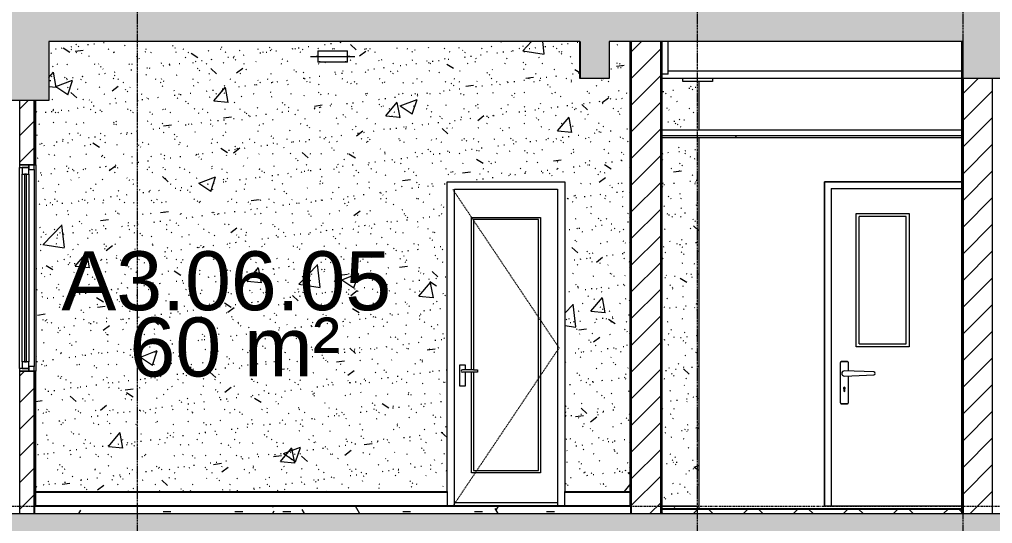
# Model space of a CAD drawing. Header units: millimetres. Extents: x 25061 to 259291, y -8723 to 35400.
# Drawn here: x 158410 to 165010, y 19082 to 22500 of the extents above; entities that cross this region are included whole.
import ezdxf

# ---------------------------------------------------------------- set-up
doc = ezdxf.new("R2010")
doc.units = ezdxf.units.MM
for name, pattern in [('Centre', [31.75, 6.35, -4.7625, 15.875, -4.7625]), ('Dash', [6.35, 3.175, -3.175]), ('Grid Line', [22.225, 12.7, -3.175, 3.175, -3.175])]:
    doc.linetypes.add(name, pattern=pattern)
for name, color, linetype, lineweight in [('0-2', 50, 'Continuous', 5), ('A-AREA-IDEN', 2, 'Continuous', 9), ('A-CLNG', 13, 'Continuous', 9), ('A-CLNG-3', 13, 'Continuous', 18), ('A-CLNG-PATT-3', 13, 'Continuous', 9), ('A-DETL-GENF-2', 7, 'Continuous', 9), ('A-DETL-GENF-HDLN-1', 7, 'Dash', 9), ('A-DETL-THIN', 151, 'Continuous', 9), ('A-DOOR', 31, 'Continuous', 9), ('A-DOOR-1', 7, 'Continuous', 9), ('A-DOOR-FRAM', 31, 'Continuous', 9), ('A-FLOR-1', 10, 'Continuous', 25), ('A-FLOR-3', 192, 'Continuous', 25), ('A-FLOR-HRAL-1', 253, 'Continuous', 9), ('A-FLOR-LEVL-2', 51, 'Centre', 9), ('A-FLOR-PATT-3', 8, 'Continuous', 9), ('A-FLOR-PATT-4', 67, 'Continuous', 9), ('A-GLAZ', 151, 'Continuous', 9), ('A-GLAZ-3', 7, 'Continuous', 9), ('A-WALL', 113, 'Continuous', 9), ('A-WALL-1', 113, 'Continuous', 18), ('A-WALL-2', 250, 'Continuous', 18), ('A-WALL-3', 7, 'Continuous', 9), ('A-WALL-PATT-1', 7, 'Continuous', 9), ('A-WALL-PATT-2', 9, 'Continuous', 9), ('A-WALL-PATT-4', 111, 'Continuous', 9), ('E-LITE-EQPM', 33, 'Continuous', 9), ('E-LITE-EQPM-1', 7, 'Continuous', 9), ('I-WALL', 2, 'Continuous', 9), ('I-WALL-1', 250, 'Continuous', 18), ('I-WALL-2', 7, 'Continuous', 9), ('I-WALL-3', 2, 'Continuous', 18), ('S-BEAM-1', 12, 'Continuous', 5), ('S-BEAM-2', 10, 'Continuous', 25), ('S-BEAM-3', 7, 'Continuous', 9), ('S-GRID-1', 1, 'Grid Line', 9)]:
    doc.layers.add(name, color=color, linetype=linetype, lineweight=lineweight)
doc.styles.add('Arial', font='arial.ttf', dxfattribs={"height": 400})
pattern_1 = [(45, (-80880.3, 14125), (-84.8528, 84.8528), [])]
pattern_2 = [(50, (200382.5, 14125), (1165.978, -102.01), [121.92, -1341.12]), (355, (200382.5, 14125), (-225.554, 1222.763), [97.536, -1072.896]), (100.451, (200479.6, 14116.5), (940.433, 1120.746), [103.616, -1139.776]), (46.184, (200382.5, 14450.1), (1734.906, -269.074), [182.88, -2011.68]), (96.636, (200527, 14427.7), (1519.38, 1583.536), [155.424, -1709.665]), (351.184, (200382.5, 14450.1), (1519.39, 1583.52), [146.304, -1609.344]), (21, (200545, 14368.8), (970.332, -654.498), [121.92, -1341.12]), (326, (200545, 14368.8), (395.533, 1178.804), [97.536, -1072.896]), (71.451, (200625.9, 14314.3), (1365.87, 524.296), [103.616, -1139.776]), (37.5, (200382.47, 14125), (19.767, 541.1527), [53.645, -1006.246, 53.645, -1035.507, -1076.96]), (37.5, (200382.47, 14125), (19.767, 541.1527), [-2149.043, 53.645, -1023.315]), (7.5, (200382.5, 14125), (427.646, 641.156), [53.645, -567.334, 53.645, -981.862, -410.464]), (7.5, (200382.5, 14125), (427.646, 641.156), [-1656.486, 53.645, -356.819]), (327.5, (200019.96, 14125), (867.782, -36.665), [53.645, -352.755, 53.645, -1214.323, -1682.496]), (327.5, (200019.96, 14125), (867.782, -36.665), [-1674.368, 53.645, -1628.85]), (317.5, (199857.4, 14125), (948.028, 162.731), [53.645, -474.675, 53.645, -788.416, -1194.816]), (317.5, (199857.4, 14125), (948.028, 162.731), [-1370.38, 53.645, -1141.17])]
pattern_3 = [(37.5, (200382.47, 14125), (-5.1206, 156.61216), [5.364, -118.181, 5.364, -132.812, -132.08]), (37.5, (200382.47, 14125), (-5.1206, 156.61216), [-261.722, 5.364, -126.716]), (7.5, (200382.47, 14125), (143.847, 229.3842), [5.364, -61.285, 5.364, -105.989, -42.672]), (7.5, (200382.47, 14125), (143.847, 229.3842), [-178.003, 5.364, -37.308]), (327.5, (200282.5, 14125), (253.11758, 0.46008), [5.364, -35.276, 5.364, -140.94, -191.008]), (327.5, (200282.5, 14125), (253.11758, 0.46008), [-186.944, 5.364, -185.644]), (317.5, (200282.5, 14125), (244.3381, 71.3376), [5.364, -14.956, 5.364, -90.546, -109.728]), (317.5, (200282.5, 14125), (244.3381, 71.3376), [-116.23, 5.364, -104.364])]
pattern_4 = [(45, (200382.47, 14125), (-84.8528, 84.8528), [])]
pattern_5 = [(45, (200382.47, 14125), (-90.50967, 90.50967), [])]

# ---------------------------------------------------------------- blocks, each defined once
blk = doc.blocks.new('NCV_TKTC_KET CAU_rvt-2-TKCS_MẶT CẮT 2')
at = {"layer": 'S-BEAM-1'}
blk.add_hatch(color=256, dxfattribs=at).paths.add_polyline_path([(-119052.6, 22100), (-119052.5, 22100), (-119052.6, 22205.4)])
at = {"layer": 'S-BEAM-2'}
blk.add_line((-119052.6, 22350), (-119052.6, 22100), dxfattribs=at)
at = {"layer": 'S-BEAM-3'}
for p, q in [((-118452.4, 22130), (-118452.4, 22350)), ((-118452.4, 22130), (-118492.5, 22130)), ((-116462.6, 22150), (-118452.4, 22150)), ((-116462.6, 22100), (-118492.5, 22100)), ((-118352.6, 22080), (-118352.6, 22100)), ((-118152.6, 22080), (-118352.6, 22080)), ((-118152.6, 22100), (-118152.6, 22080))]:
    blk.add_line(p, q, dxfattribs=at)
blk = doc.blocks.new('Railing - Railing-915971-TKCS_MẶT CẮT 2')
at = {"layer": 'A-FLOR-HRAL-1'}
for p, q in [((-122742.564287, 5695), (-119952.564287, 5695)), ((-119952.564287, 5695), (-119952.564287, 5600))]:
    blk.add_line(p, q, dxfattribs=at)
blk = doc.blocks.new('Railing - Railing-915972-TKCS_MẶT CẮT 2')
at = {"layer": 'A-FLOR-HRAL-1'}
for p, q in [((-122742.564287, 5695), (-122752.564287, 5695)), ((-122752.564287, 5695), (-122752.564287, 5600)), ((-122742.564287, 5600), (-122742.564287, 5695)), ((-119152.564287, 5600), (-119152.564287, 5695)), ((-119152.564287, 5695), (-118712.564287, 5695)), ((-118702.564287, 5695), (-118712.564287, 5695)), ((-118712.564287, 5695), (-118712.564287, 5600)), ((-118702.564287, 5600), (-118702.564287, 5695)), ((-122752.564287, 5600), (-122742.564287, 5600)), ((-118712.564287, 5600), (-118702.564287, 5600))]:
    blk.add_line(p, q, dxfattribs=at)
blk = doc.blocks.new('DOOR_CW_01 CANH MO-PANEL KINH - DIG_02-800x2200-CỬA NHÔM KÍNH-401063-TKCS_MẶT CẮT 2')
at = {"layer": 'A-DETL-GENF-HDLN-1'}
for p, q in [((-44792.6, 6673.5), (-45512.6, 7747)), ((-45512.6, 5600), (-44792.6, 6673.5))]:
    blk.add_line(p, q, dxfattribs=at)
at = {"layer": 'A-DOOR-1'}
for p, q in [((-45502.6, 5600), (-45502.6, 7750)), ((-45502.6, 7750), (-44802.6, 7750)), ((-44802.6, 7750), (-44802.6, 5600)), ((-45387.6, 6524.5), (-45387.6, 7558)), ((-45387.6, 7558), (-44917.6, 7558)), ((-44932.6, 7543), (-45372.6, 7543)), ((-45372.6, 7543), (-45372.6, 6524.5)), ((-44932.6, 5841), (-44932.6, 7543)), ((-44917.6, 7558), (-44917.6, 5826)), ((-45427.8, 6556), (-45467.3, 6556)), ((-45467.3, 6556), (-45467.3, 6416)), ((-45427.8, 6524.5), (-45427.8, 6556)), ((-45372.6, 6524.5), (-45447.6, 6524.5)), ((-45372.6, 6507.5), (-45447.6, 6507.5)), ((-45427.8, 6416), (-45427.8, 6507.5)), ((-45387.6, 5826), (-45387.6, 6507.5)), ((-45372.6, 6524.5), (-45346.8, 6524.5)), ((-45372.6, 6507.5), (-45372.6, 5841)), ((-45346.8, 6507.5), (-45372.6, 6507.5)), ((-45346.8, 6524.5), (-45346.8, 6507.5)), ((-45467.3, 6416), (-45427.8, 6416)), ((-44917.6, 5826), (-45387.6, 5826)), ((-45372.6, 5841), (-44932.6, 5841)), ((-45552.6, 5700), (-45552.6, 5695)), ((-44752.6, 5695), (-44752.6, 5700)), ((-45502.6, 5626), (-44802.6, 5626))]:
    blk.add_line(p, q, dxfattribs=at)
for start, end in [(90, 180), (180, 270)]:
    blk.add_arc((-45447.6, 6516), 8.5, start, end, dxfattribs=at)
blk = doc.blocks.new('M_Fixed - 900 x 1400-V157-TKCS_MẶT CẮT 2')
at = {"layer": 'A-GLAZ-3'}
for p, q in [((-122852.564287, 7915), (-122852.564287, 7896)), ((-122789.564287, 7915), (-122852.564287, 7915)), ((-122852.564287, 7896), (-122789.564287, 7896)), ((-122852.564287, 6534), (-122852.564287, 7896)), ((-122833.564287, 7896), (-122833.564287, 7852)), ((-122789.564287, 7896), (-122833.564287, 7896)), ((-122789.564287, 7896), (-122789.564287, 7915)), ((-122789.564287, 7915), (-122789.564287, 7883)), ((-122752.564287, 7915), (-122789.564287, 7915)), ((-122789.564287, 7852), (-122789.564287, 7896)), ((-122789.564287, 7883), (-122752.564287, 7883)), ((-122752.564287, 7883), (-122752.564287, 7915)), ((-122752.564287, 7883), (-122752.564287, 6547)), ((-122833.564287, 7852), (-122789.564287, 7852)), ((-122833.564287, 6578), (-122833.564287, 7852)), ((-122817.564287, 7852), (-122817.564287, 6578)), ((-122805.564287, 7852), (-122817.564287, 7852)), ((-122805.564287, 6578), (-122805.564287, 7852)), ((-122789.564287, 7852), (-122789.564287, 6578)), ((-122833.564287, 6578), (-122833.564287, 6534)), ((-122789.564287, 6578), (-122833.564287, 6578)), ((-122817.564287, 6578), (-122805.564287, 6578)), ((-122789.564287, 6534), (-122789.564287, 6578)), ((-122789.564287, 6547), (-122789.564287, 6515)), ((-122752.564287, 6547), (-122789.564287, 6547)), ((-122752.564287, 6515), (-122752.564287, 6547)), ((-122852.564287, 6534), (-122852.564287, 6515)), ((-122789.564287, 6534), (-122852.564287, 6534)), ((-122852.564287, 6515), (-122789.564287, 6515)), ((-122833.564287, 6534), (-122789.564287, 6534)), ((-122789.564287, 6515), (-122789.564287, 6534)), ((-122789.564287, 6515), (-122752.564287, 6515))]:
    blk.add_line(p, q, dxfattribs=at)
blk = doc.blocks.new('LIC_08-ĐÈN LED TRÒN GẮN NỔI - LIC_08 - ĐÈN LED TRÒN GẮN NỔI_ P_18W_ ÁNH SÁNG TRẮNG 6000K-511864-TKCS_MẶT CẮT 2')
at = {"layer": 'E-LITE-EQPM-1'}
for p, q in [((-47003, 8650), (-46953, 8650)), ((-46955.9, 8650), (-46964.6, 8650)), ((-46964.6, 8650), (-46738, 8650)), ((-46953, 8687), (-46953, 8610)), ((-46953, 8687), (-46853, 8687)), ((-46853, 8687), (-46753, 8687)), ((-46753, 8610), (-46753, 8687)), ((-46753, 8650), (-46703, 8650)), ((-46738, 8650), (-46751.2, 8650)), ((-46853, 8610), (-46953, 8610)), ((-46943, 8618), (-46943, 8615)), ((-46753, 8610), (-46853, 8610)), ((-46763, 8615), (-46763, 8618))]:
    blk.add_line(p, q, dxfattribs=at)
blk = doc.blocks.new('NCV_TKTC_TANG 6 - 8_rvt-6-TKCS_MẶT CẮT 2')
at = {"layer": 'A-FLOR-PATT-4'}
h = blk.add_hatch(dxfattribs=at)
h.set_pattern_fill('FP_36', color=256, style=0, pattern_type=2)
h.set_pattern_definition([(0, (-80880.3, 14125), (650.24, 162.56), [53.645, -434.035, 53.645, -3034.995]), (0, (-80880.3, 14125), (650.24, 162.56), [-541.325, -434.035, 53.645, -921.715, -1625.6]), (0, (-80880.3, 14125), (650.24, 162.56), [-1950.72, 53.645, -434.035, 53.645, -1084.275]), (0, (-80880.3, 14125), (650.24, 162.56), [-2492.045, -271.475, 53.645, -759.155]), (120, (-80636.46, 14206.28), (-465.9011, 481.84436), [53.645, -434.035, 53.645, -3034.995]), (120, (-80636.46, 14206.28), (-465.9011, 481.84436), [-541.325, -434.035, 53.645, -921.715, -1625.6]), (120, (-80636.46, 14206.28), (-465.9011, 481.84436), [-1950.72, 53.645, -434.035, 53.645, -1084.275]), (120, (-80636.46, 14206.28), (-465.9011, 481.84436), [-2492.045, -271.475, 53.645, -759.155]), (240, (-80555.18, 14531.4), (-184.3389, -644.40436), [53.645, -434.035, 53.645, -3034.995]), (240, (-80555.18, 14531.4), (-184.3389, -644.40436), [-541.325, -434.035, 53.645, -921.715, -1625.6]), (240, (-80555.18, 14531.4), (-184.3389, -644.40436), [-1950.72, 53.645, -434.035, 53.645, -1084.275]), (240, (-80555.18, 14531.4), (-184.3389, -644.40436), [-2492.045, -271.475, 53.645, -759.155])])
h.paths.add_polyline_path([(-118702.6, 19150), (-118702.6, 19200), (-122752.6, 19200), (-122752.6, 19150), (-118852.8, 19150)])
at = {"layer": 'A-WALL-PATT-1'}
h = blk.add_hatch(dxfattribs=at)
h.set_pattern_fill('FP_39', color=256, style=0, pattern_type=2)
h.set_pattern_definition(pattern_1)
h.paths.add_polyline_path([(-118702.6, 19300), (-118702.6, 22350), (-118712.6, 22350), (-118712.6, 19300)])
h = blk.add_hatch(dxfattribs=at)
h.set_pattern_fill('FP_39', color=256, style=0, pattern_type=2)
h.set_pattern_definition(pattern_1)
h.paths.add_polyline_path([(-122752.6, 19300), (-122742.6, 19300), (-122742.6, 20115), (-122752.6, 20115)])
h.paths.add_polyline_path([(-122752.6, 21515), (-122742.6, 21515), (-122742.6, 21950), (-122752.6, 21950), (-122752.6, 21588.5)])
at = {"layer": 'A-WALL-PATT-2'}
h = blk.add_hatch(dxfattribs=at)
h.set_pattern_fill('FP_37', color=256, style=0, pattern_type=2)
h.set_pattern_definition([(50, (-80880.3, 14125), (1165.978, -102.01), [121.92, -1341.12]), (355, (-80880.3, 14125), (-225.554, 1222.763), [97.536, -1072.896]), (100.451, (-80783.1, 14116.5), (940.433, 1120.746), [103.616, -1139.776]), (46.184, (-80880.3, 14450.1), (1734.906, -269.074), [182.88, -2011.68]), (96.636, (-80735.7, 14427.7), (1519.38, 1583.536), [155.424, -1709.665]), (351.184, (-80880.3, 14450.1), (1519.39, 1583.52), [146.304, -1609.344]), (21, (-80717.7, 14368.8), (970.332, -654.498), [121.92, -1341.12]), (326, (-80717.7, 14368.8), (395.533, 1178.804), [97.536, -1072.896]), (71.451, (-80636.9, 14314.3), (1365.87, 524.296), [103.616, -1139.776]), (37.5, (-80880.3, 14125), (19.767, 541.1527), [53.645, -1006.246, 53.645, -1035.507, -1076.96]), (37.5, (-80880.3, 14125), (19.767, 541.1527), [-2149.043, 53.645, -1023.315]), (7.5, (-80880.3, 14125), (427.646, 641.156), [53.645, -567.334, 53.645, -981.862, -410.464]), (7.5, (-80880.3, 14125), (427.646, 641.156), [-1656.486, 53.645, -356.819]), (327.5, (-81242.8, 14125), (867.782, -36.665), [53.645, -352.755, 53.645, -1214.323, -1682.496]), (327.5, (-81242.8, 14125), (867.782, -36.665), [-1674.368, 53.645, -1628.85]), (317.5, (-81405.4, 14125), (948.028, 162.731), [53.645, -474.675, 53.645, -788.416, -1194.816]), (317.5, (-81405.4, 14125), (948.028, 162.731), [-1370.38, 53.645, -1141.17])])
h.paths.add_polyline_path([(-119152.6, 19300), (-118712.6, 19300), (-118712.6, 22350), (-118852.6, 22350), (-118852.8, 22100), (-119052.6, 22100), (-119052.6, 22350), (-122652.5, 22348.4), (-122652.5, 21950), (-122742.6, 21950), (-122742.6, 19300), (-119952.6, 19300), (-119952.6, 21400), (-119152.6, 21400), (-119152.6, 20354.7)])
h.paths.add_polyline_path([(-120627.9, 22210), (-120827.9, 22210), (-120827.9, 22287), (-120627.9, 22287)])
h = blk.add_hatch(dxfattribs=at)
h.set_pattern_fill('FP_38', color=256, style=0, pattern_type=2)
h.set_pattern_definition([(37.5, (-80880.3, 14125), (-5.1206, 156.61216), [5.364, -118.181, 5.364, -132.812, -132.08]), (37.5, (-80880.3, 14125), (-5.1206, 156.61216), [-261.722, 5.364, -126.716]), (7.5, (-80880.3, 14125), (143.847, 229.3842), [5.364, -61.285, 5.364, -105.989, -42.672]), (7.5, (-80880.3, 14125), (143.847, 229.3842), [-178.003, 5.364, -37.308]), (327.5, (-80980.28, 14125), (253.11758, 0.46008), [5.364, -35.276, 5.364, -140.94, -191.008]), (327.5, (-80980.28, 14125), (253.11758, 0.46008), [-186.944, 5.364, -185.644]), (317.5, (-80980.28, 14125), (244.3381, 71.3376), [5.364, -14.956, 5.364, -90.546, -109.728]), (317.5, (-80980.28, 14125), (244.3381, 71.3376), [-116.23, 5.364, -104.364])])
h.paths.add_polyline_path([(-119152.6, 19300), (-118712.6, 19300), (-118712.6, 22350), (-118852.6, 22350), (-118852.8, 22100), (-119052.6, 22100), (-119052.6, 22350), (-122652.5, 22348.4), (-122652.5, 21950), (-122742.6, 21950), (-122742.6, 19300), (-119952.6, 19300), (-119952.6, 21400), (-119152.6, 21400), (-119152.6, 20354.7)])
h.paths.add_polyline_path([(-120627.9, 22210), (-120827.9, 22210), (-120827.9, 22287), (-120627.9, 22287)])
h = blk.add_hatch(dxfattribs=at)
h.set_pattern_fill('FP_34', color=256, style=0, pattern_type=2)
h.set_pattern_definition([(45, (-80880.3, 14125), (-90.50967, 90.50967), [])])
h.paths.add_polyline_path([(-122852.6, 19150), (-122752.6, 19150), (-122752.6, 20115), (-122852.6, 20115), (-122852.6, 19250)])
h.paths.add_polyline_path([(-122852.6, 21515), (-122752.6, 21515), (-122752.6, 21950), (-122852.6, 21950), (-122852.6, 21588.5)])
at = {"layer": 'A-FLOR-1'}
for p, q in [((-118702.6, 19200), (-122752.6, 19200)), ((-122752.6, 19200), (-122752.6, 19150)), ((-118702.6, 19150), (-118702.6, 19200))]:
    blk.add_line(p, q, dxfattribs=at)
at = {"layer": 'A-WALL-2'}
for p, q in [((-122852.6, 21515), (-122752.6, 21515)), ((-122752.6, 20115), (-122852.6, 20115)), ((-122752.6, 19150), (-122752.6, 19300)), ((-122852.6, 19250), (-122852.6, 19150))]:
    blk.add_line(p, q, dxfattribs=at)
at = {"layer": 'A-WALL-3'}
for p, q in [((-122852.6, 21950), (-122852.6, 21515)), ((-122752.6, 21950), (-122752.6, 21515)), ((-122752.6, 21515), (-122752.6, 21950)), ((-122852.6, 20115), (-122852.6, 19250)), ((-122752.6, 20115), (-122752.6, 19300)), ((-122752.6, 19300), (-122752.6, 20115))]:
    blk.add_line(p, q, dxfattribs=at)
at = {"layer": 'I-WALL-1'}
for p, q in [((-118712.6, 22350), (-118712.6, 19300)), ((-118702.6, 19300), (-118702.6, 22350)), ((-122742.6, 21515), (-122742.6, 21950)), ((-122752.6, 21515), (-122742.6, 21515)), ((-122742.6, 20115), (-122752.6, 20115)), ((-122742.6, 19300), (-122742.6, 20115)), ((-122752.6, 19300), (-122742.6, 19300)), ((-118712.6, 19300), (-118702.6, 19300))]:
    blk.add_line(p, q, dxfattribs=at)
at = {"layer": 'I-WALL-2'}
for p, q in [((-122742.6, 21515), (-122742.6, 20115)), ((-119952.6, 19300), (-119952.6, 21400)), ((-119952.6, 21400), (-119152.6, 21400)), ((-119152.6, 21400), (-119152.6, 19300)), ((-122742.6, 19300), (-119952.6, 19300)), ((-119152.6, 19300), (-118712.6, 19300))]:
    blk.add_line(p, q, dxfattribs=at)
at = {"layer": ''}
for name in ['Railing - Railing-915972-TKCS_MẶT CẮT 2', 'Railing - Railing-915971-TKCS_MẶT CẮT 2']:
    blk.add_blockref(name, (0, 13600), dxfattribs=at)
at = {"layer": 'A-DOOR'}
blk.add_blockref('DOOR_CW_01 CANH MO-PANEL KINH - DIG_02-800x2200-CỬA NHÔM KÍNH-401063-TKCS_MẶT CẮT 2', (-74400, 13600), dxfattribs=at)
at = {"layer": 'A-GLAZ'}
blk.add_blockref('M_Fixed - 900 x 1400-V157-TKCS_MẶT CẮT 2', (0, 13600), dxfattribs=at)
at = {"layer": 'E-LITE-EQPM'}
blk.add_blockref('LIC_08-ĐÈN LED TRÒN GẮN NỔI - LIC_08 - ĐÈN LED TRÒN GẮN NỔI_ P_18W_ ÁNH SÁNG TRẮNG 6000K-511864-TKCS_MẶT CẮT 2', (-73874.9, 13600), dxfattribs=at)
blk = doc.blocks.new('FD_04 - FD_04-900x2200mm-V379-TKCS_MẶT CẮT 2')
at = {"layer": 'A-DOOR'}
h = blk.add_hatch(dxfattribs=at)
h.set_pattern_fill('FP_35', color=256, style=0, pattern_type=2)
h.set_pattern_definition([(63.435, (-78970.7, 14236.3), (-0.002, 1625.6), [567.96, -3066.99]), (63.435, (-80596.3, 14236.3), (-0.002, 1625.6), [567.96, -3066.99]), (63.435, (-78192.5, 14550.35), (-0.002, 1625.6), [567.96, -3066.99]), (63.435, (-79818.1, 14550.35), (-0.002, 1625.6), [567.96, -3066.99]), (63.435, (-78310.3, 14439.5), (-0.002, 1625.6), [567.96, -3066.99]), (63.435, (-79935.9, 14439.5), (-0.002, 1625.6), [567.96, -3066.99]), (63.435, (-78430.35, 15074.4), (-0.002, 1625.6), [276.055, -3358.896]), (63.435, (-80055.95, 15074.4), (-0.002, 1625.6), [276.055, -3358.896]), (63.435, (-78508.9, 14976.15), (-0.002, 1625.6), [567.96, -3066.99]), (63.435, (-80134.5, 14976.15), (-0.002, 1625.6), [567.96, -3066.99]), (63.435, (-78495, 15046.7), (-0.002, 1625.6), [567.96, -3066.99]), (63.435, (-80120.6, 15046.7), (-0.002, 1625.6), [567.96, -3066.99]), (63.435, (-79150.9, 14737.2), (-0.002, 1625.6), [567.96, -3066.99]), (63.435, (-80776.5, 14737.2), (-0.002, 1625.6), [567.96, -3066.99]), (63.435, (-79137, 14820.35), (-0.002, 1625.6), [567.96, -3066.99]), (63.435, (-80762.6, 14820.35), (-0.002, 1625.6), [567.96, -3066.99]), (63.435, (-79133.3, 14880.3), (-0.002, 1625.6), [567.96, -3066.99]), (63.435, (-80758.9, 14880.3), (-0.002, 1625.6), [567.96, -3066.99])])
h.paths.add_polyline_path([(-117063.5, 20300), (-116837.6, 20300), (-116837.6, 21165), (-117157.6, 21165), (-117157.6, 20300)])
for p, q in [((-117177.6, 21185), (-116817.6, 21185)), ((-117177.6, 20280), (-117177.6, 21185)), ((-116837.6, 21165), (-117157.6, 21165)), ((-117157.6, 20300), (-117157.6, 21165)), ((-116837.6, 20300), (-116837.6, 21165)), ((-116817.6, 21185), (-116817.6, 20280)), ((-116817.6, 20280), (-117177.6, 20280)), ((-117157.6, 20300), (-116837.6, 20300)), ((-117285.1, 20172.5), (-117285.1, 19902.5)), ((-117237.6, 20180), (-117277.6, 20180)), ((-117277.6, 20180), (-117237.6, 20180)), ((-117230.1, 20116.5), (-117230.1, 20172.5)), ((-117057.2, 20110), (-117257.6, 20117.5)), ((-117257.6, 20082.5), (-117057.2, 20090)), ((-117230.1, 19902.5), (-117230.1, 20083.5)), ((-117258.3, 19997), (-117258.3, 20003)), ((-117256.9, 20003), (-117256.9, 19997)), ((-117261.1, 19995.1), (-117261.1, 19981.2)), ((-117254.1, 19981.2), (-117254.1, 19995.1)), ((-117277.6, 19895), (-117237.6, 19895)), ((-117237.6, 19895), (-117277.6, 19895))]:
    blk.add_line(p, q, dxfattribs=at)
at = {"layer": 'A-DOOR', "flags": 128}
for points in [[(-117277.6, 20180), (-117277.9, 20180), (-117278.2, 20180), (-117278.5, 20179.9), (-117278.8, 20179.9), (-117279.1, 20179.9), (-117279.3, 20179.8), (-117279.6, 20179.7), (-117279.9, 20179.6), (-117280.2, 20179.5), (-117280.5, 20179.4), (-117280.8, 20179.3), (-117281, 20179.2), (-117281.3, 20179), (-117281.5, 20178.9), (-117281.8, 20178.7), (-117282, 20178.5), (-117282.3, 20178.3), (-117282.5, 20178.1), (-117282.7, 20177.9), (-117282.9, 20177.7), (-117283.1, 20177.5), (-117283.3, 20177.3), (-117283.5, 20177), (-117283.7, 20176.8), (-117283.9, 20176.6), (-117284, 20176.3), (-117284.2, 20176), (-117284.3, 20175.8), (-117284.4, 20175.5), (-117284.6, 20175.2), (-117284.7, 20174.9), (-117284.7, 20174.7), (-117284.8, 20174.4), (-117284.9, 20174.1), (-117285, 20173.8), (-117285, 20173.5), (-117285, 20173.2), (-117285.1, 20172.9), (-117285.1, 20172.6), (-117285.1, 20172.5)], [(-117230.1, 20172.5), (-117230.1, 20172.8), (-117230.1, 20173.1), (-117230.1, 20173.4), (-117230.2, 20173.7), (-117230.2, 20174), (-117230.3, 20174.3), (-117230.4, 20174.6), (-117230.4, 20174.9), (-117230.5, 20175.1), (-117230.7, 20175.4), (-117230.8, 20175.7), (-117230.9, 20176), (-117231.1, 20176.2), (-117231.2, 20176.5), (-117231.4, 20176.7), (-117231.5, 20177), (-117231.7, 20177.2), (-117231.9, 20177.4), (-117232.1, 20177.7), (-117232.3, 20177.9), (-117232.6, 20178.1), (-117232.8, 20178.3), (-117233, 20178.5), (-117233.3, 20178.6), (-117233.5, 20178.8), (-117233.8, 20179), (-117234, 20179.1), (-117234.3, 20179.3), (-117234.6, 20179.4), (-117234.8, 20179.5), (-117235.1, 20179.6), (-117235.4, 20179.7), (-117235.7, 20179.8), (-117236, 20179.8), (-117236.3, 20179.9), (-117236.6, 20179.9), (-117236.9, 20180), (-117237.2, 20180), (-117237.5, 20180), (-117237.6, 20180)], [(-117285.1, 19902.5), (-117285.1, 19902.2), (-117285, 19901.9), (-117285, 19901.6), (-117285, 19901.3), (-117284.9, 19901), (-117284.8, 19900.7), (-117284.8, 19900.4), (-117284.7, 19900.1), (-117284.6, 19899.9), (-117284.5, 19899.6), (-117284.3, 19899.3), (-117284.2, 19899), (-117284.1, 19898.8), (-117283.9, 19898.5), (-117283.8, 19898.3), (-117283.6, 19898), (-117283.4, 19897.8), (-117283.2, 19897.6), (-117283, 19897.3), (-117282.8, 19897.1), (-117282.6, 19896.9), (-117282.3, 19896.7), (-117282.1, 19896.5), (-117281.9, 19896.4), (-117281.6, 19896.2), (-117281.4, 19896), (-117281.1, 19895.9), (-117280.8, 19895.7), (-117280.6, 19895.6), (-117280.3, 19895.5), (-117280, 19895.4), (-117279.7, 19895.3), (-117279.4, 19895.2), (-117279.1, 19895.2), (-117278.8, 19895.1), (-117278.5, 19895.1), (-117278.2, 19895), (-117277.9, 19895), (-117277.6, 19895), (-117277.6, 19895)], [(-117237.6, 19895), (-117237.3, 19895), (-117237, 19895), (-117236.7, 19895.1), (-117236.4, 19895.1), (-117236.1, 19895.1), (-117235.8, 19895.2), (-117235.5, 19895.3), (-117235.2, 19895.4), (-117234.9, 19895.5), (-117234.7, 19895.6), (-117234.4, 19895.7), (-117234.1, 19895.8), (-117233.8, 19896), (-117233.6, 19896.1), (-117233.3, 19896.3), (-117233.1, 19896.5), (-117232.9, 19896.7), (-117232.6, 19896.9), (-117232.4, 19897.1), (-117232.2, 19897.3), (-117232, 19897.5), (-117231.8, 19897.7), (-117231.6, 19898), (-117231.4, 19898.2), (-117231.3, 19898.5), (-117231.1, 19898.7), (-117231, 19899), (-117230.8, 19899.2), (-117230.7, 19899.5), (-117230.6, 19899.8), (-117230.5, 19900.1), (-117230.4, 19900.4), (-117230.3, 19900.7), (-117230.2, 19900.9), (-117230.2, 19901.2), (-117230.1, 19901.5), (-117230.1, 19901.8), (-117230.1, 19902.1), (-117230.1, 19902.4), (-117230.1, 19902.5)]]:
    blk.add_lwpolyline(points, dxfattribs=at)
at = {"layer": 'A-DOOR'}
for centre, radius, start, end in [((-117277.6, 20172.5), 7.5, 150, 180), ((-117277.6, 20172.5), 7.5, 90, 120), ((-117237.6, 20172.5), 7.5, 60, 90), ((-117237.6, 20172.5), 7.5, 0, 30), ((-117257.6, 20100), 17.5, 90, 180), ((-117257.6, 20100), 17.5, 180, 270), ((-117057.6, 20100), 10, 0, 87.85442), ((-117057.6, 20100), 10, 272.14558, 0), ((-117257.6, 20000), 6, 305.68533, 234.31467), ((-117257.6, 20003), 0.7, 0, 180), ((-117257.6, 20003), 0.7, 0, 180), ((-117257.6, 19981.2), 3.5, 180, 0), ((-117257.6, 19997), 0.7, 180, 0), ((-117257.6, 19997), 0.7, 180, 0), ((-117277.6, 19902.5), 7.5, 180, 210), ((-117277.6, 19902.5), 7.5, 240, 270), ((-117237.6, 19902.5), 7.52, 270, 300), ((-117237.6, 19902.5), 7.52, 330, 0)]:
    blk.add_arc(centre, radius, start, end, dxfattribs=at)
at = {"layer": 'A-DOOR-FRAM'}
for p, q in [((-117392.6, 21400), (-117392.6, 19200)), ((-116462.6, 21400), (-117392.6, 21400)), ((-117347.6, 21355), (-117347.6, 19200)), ((-117347.6, 21355), (-116462.6, 21355)), ((-117347.6, 19200), (-117392.6, 19200))]:
    blk.add_line(p, q, dxfattribs=at)

msp = doc.modelspace()

# ---------------------------------------------------------------- hatches: boundary and pattern name
at = {"layer": 'A-CLNG-PATT-3'}
h = msp.add_hatch(dxfattribs=at)
h.set_pattern_fill('FP_41', color=256, style=0, pattern_type=2)
h.set_pattern_definition([(0, (200382.47, 14125), (1300.48, 325.12), [53.645, -921.715, 53.645, -6123.635]), (0, (200382.47, 14125), (1300.48, 325.12), [-1029.005, -921.715, 53.645, -1897.075, -3251.2]), (0, (200382.47, 14125), (1300.48, 325.12), [-3901.44, 53.645, -921.715, 53.645, -2222.195]), (0, (200382.47, 14125), (1300.48, 325.12), [-4930.445, -596.595, 53.645, -1571.955]), (120, (200870.15, 14287.56), (-931.8022, 963.6887), [53.645, -921.715, -6177.28]), (120, (200870.15, 14287.56), (-931.8022, 963.6887), [-975.36, 53.645, -921.715, -5201.92]), (120, (200870.15, 14287.56), (-931.8022, 963.6887), [-1950.72, 53.645, -1897.075, -3251.2]), (120, (200870.15, 14287.56), (-931.8022, 963.6887), [-3901.44, 53.645, -921.715, -2275.84]), (120, (200870.15, 14287.56), (-931.8022, 963.6887), [-4876.8, 53.645, -596.595, -1625.6]), (120, (200870.15, 14287.56), (-931.8022, 963.6887), [-5527.04, 53.645, -1571.955]), (240, (201032.7, 14937.8), (-368.6778, -1288.8087), [53.645, -921.715, -6177.28]), (240, (201032.7, 14937.8), (-368.6778, -1288.8087), [-975.36, 53.645, -921.715, -5201.92]), (240, (201032.7, 14937.8), (-368.6778, -1288.8087), [-1950.72, 53.645, -1897.075, -3251.2]), (240, (201032.7, 14937.8), (-368.6778, -1288.8087), [-3901.44, 53.645, -921.715, -2275.84]), (240, (201032.7, 14937.8), (-368.6778, -1288.8087), [-4876.8, 53.645, -596.595, -1625.6]), (240, (201032.7, 14937.8), (-368.6778, -1288.8087), [-5527.04, 53.645, -1571.955])])
h.paths.add_polyline_path([(163851.3, 21700), (164810.2, 21700), (164810.2, 21710), (162760.3, 21710), (162760.3, 21700), (163801.6, 21700)])
at = {"layer": 'A-DETL-GENF-2'}
h = msp.add_hatch(color=256, dxfattribs=at)
h.paths.add_polyline_path([(154310.3, 21950), (154310.3, 22550), (154010.3, 22550), (154010.3, 21950)])
h.paths.add_polyline_path([(247310.3, 21950), (247610.2, 21950), (247610.2, 22550), (247310.3, 22550)])
h.paths.add_polyline_path([(243310.2, 21950), (243310.2, 22330), (244910.2, 22330), (244910.2, 22100), (245110.2, 22100), (245110.2, 22700), (244910.2, 22700), (244910.2, 22550), (227810.3, 22550), (227810.3, 21950), (228110.3, 21950), (228110.3, 22330), (232109.9, 22330), (232109.9, 22150), (232309.9, 22150), (232309.9, 22350), (236210.2, 22350), (236210.2, 22100), (236810.2, 22100), (236810.2, 22350), (239210.2, 22350), (239210.2, 22100), (239410.1, 22100), (239410.1, 22350), (243010.3, 22350), (243010.3, 21950)])
h.paths.add_polyline_path([(173510.3, 21950), (173810.3, 21950), (173810.3, 22700), (173610.3, 22700), (173610.3, 22550), (156710.2, 22550), (156710.2, 22700), (156510.2, 22700), (156510.2, 22100), (156710.2, 22100), (156710.2, 22330), (158310.3, 22330), (158310.3, 21950), (158610.3, 21950), (158610.3, 22350), (162210.3, 22350), (162210.3, 22100), (162410.2, 22100), (162410.2, 22350), (164810.2, 22350), (164810.2, 22100), (165410.3, 22100), (165410.3, 22350), (169310.6, 22350), (169310.6, 22150), (169510.6, 22150), (169510.6, 22330), (173510.3, 22330)])
h = msp.add_hatch(color=256, dxfattribs=at)
h.paths.add_polyline_path([(154310.3, 18550), (154310.3, 19150), (154010.3, 19150), (154010.3, 18550)])
h.paths.add_polyline_path([(243010.3, 18550), (243310.2, 18550), (243310.2, 18930), (244910.2, 18930), (244910.2, 18700), (245110.2, 18700), (245110.2, 19300), (244910.2, 19300), (244910.2, 19150), (227810.3, 19150), (227810.3, 18550), (228110.3, 18550), (228110.3, 18930), (232109.9, 18930), (232109.9, 18750), (232309.9, 18750), (232309.9, 18950), (236210.2, 18950), (236210.2, 18700), (236810.2, 18700), (236810.2, 18950), (239210.2, 18950), (239210.2, 18700), (239410.1, 18700), (239410.1, 18950), (243010.3, 18950)])
h.paths.add_polyline_path([(247310.3, 18550), (247610.2, 18550), (247610.2, 19150), (247310.3, 19150), (247310.3, 19120.9)])
h.paths.add_polyline_path([(158610.3, 18550), (158610.3, 18950), (162210.3, 18950), (162210.3, 18700), (162410.2, 18700), (162410.2, 18950), (164810.2, 18950), (164810.2, 18700), (165410.3, 18700), (165410.3, 18950), (169310.6, 18950), (169310.6, 18750), (169510.6, 18750), (169510.6, 18930), (173510.3, 18930), (173510.3, 18550), (173810.3, 18550), (173810.3, 19300), (173610.3, 19300), (173610.3, 19150), (156710.2, 19150), (156710.2, 19300), (156510.2, 19300), (156510.2, 18700), (156710.2, 18700), (156710.2, 18930), (158310.3, 18930), (158310.3, 18550), (158433.9, 18550)])
at = {"layer": 'A-FLOR-PATT-3'}
h = msp.add_hatch(dxfattribs=at)
h.set_pattern_fill('FP_40', color=256, style=0, pattern_type=2)
h.set_pattern_definition([(45, (200382.47, 14125), (-169.7056, 169.7056), []), (135, (200382.47, 14125), (-169.7056, -169.7056), [])])
h.paths.add_polyline_path([(238860.1, 19150), (238860.1, 19180), (236810.1, 19180), (236810.1, 19150), (238750.5, 19150)])
h.paths.add_polyline_path([(164000.4, 19150), (164810.2, 19150), (164810.2, 19180), (162760.3, 19180), (162760.3, 19150), (163580.3, 19150)])
at = {"layer": 'A-WALL-PATT-4'}
h = msp.add_hatch(dxfattribs=at)
h.set_pattern_fill('FP_37', color=256, style=0, pattern_type=2)
h.set_pattern_definition(pattern_2)
h.paths.add_polyline_path([(162770.3, 19200), (163020.2, 19200), (163020.2, 21700), (162770.3, 21700), (162770.3, 19300)])
h.paths.add_polyline_path([(160570.2, 19295), (161170.2, 19295), (161170.2, 19300), (160570.2, 19300)])
h.paths.add_polyline_path([(162551.3, 19295), (162560.2, 19295), (162560.2, 19300), (162160.2, 19300), (162160.2, 19295), (162550.2, 19295)])
h.paths.add_polyline_path([(163020.2, 21750), (163020.2, 22080), (162910.2, 22080), (162910.2, 22100), (162770.3, 22100), (162770.3, 21750), (162910.2, 21750)])
h.paths.add_polyline_path([(163020.2, 22580), (163020.2, 22600), (162770.3, 22600), (162770.3, 22580), (163005.9, 22580)])
h = msp.add_hatch(dxfattribs=at)
h.set_pattern_fill('FP_38', color=256, style=0, pattern_type=2)
h.set_pattern_definition(pattern_3)
h.paths.add_polyline_path([(162770.3, 19200), (163020.2, 19200), (163020.2, 21700), (162770.3, 21700), (162770.3, 19300)])
h.paths.add_polyline_path([(160570.2, 19295), (161170.2, 19295), (161170.2, 19300), (160570.2, 19300)])
h.paths.add_polyline_path([(162551.3, 19295), (162560.2, 19295), (162560.2, 19300), (162160.2, 19300), (162160.2, 19295), (162550.2, 19295)])
h.paths.add_polyline_path([(163020.2, 21750), (163020.2, 22080), (162910.2, 22080), (162910.2, 22100), (162770.3, 22100), (162770.3, 21750), (162910.2, 21750)])
h.paths.add_polyline_path([(163020.2, 22580), (163020.2, 22600), (162770.3, 22600), (162770.3, 22580), (163005.9, 22580)])
h = msp.add_hatch(dxfattribs=at)
h.set_pattern_fill('FP_39', color=256, style=0, pattern_type=2)
h.set_pattern_definition(pattern_4)
h.paths.add_polyline_path([(162770.3, 19200), (162770.3, 22350), (162760.3, 22350), (162760.3, 19200)])
h.paths.add_polyline_path([(162760.3, 22550), (162770.3, 22550), (162770.3, 22600), (162760.3, 22600)])
h = msp.add_hatch(dxfattribs=at)
h.set_pattern_fill('FP_39', color=256, style=0, pattern_type=2)
h.set_pattern_definition(pattern_4)
h.paths.add_polyline_path([(164810.1, 19200), (164810, 22350), (164800.1, 22350), (164800.1, 19200)])
h.paths.add_polyline_path([(164810.1, 22550), (164810.1, 22600), (164800.1, 22600), (164800.1, 22550), (164802.6, 22550)])
h = msp.add_hatch(dxfattribs=at)
h.set_pattern_fill('FP_34', color=256, style=0, pattern_type=2)
h.set_pattern_definition(pattern_5)
h.paths.add_polyline_path([(162760.2, 19150), (162760.2, 22350), (162560.2, 22350), (162560.2, 19150)])
h = msp.add_hatch(dxfattribs=at)
h.set_pattern_fill('FP_34', color=256, style=0, pattern_type=2)
h.set_pattern_definition(pattern_5)
h.paths.add_polyline_path([(164810.2, 19150), (165010.2, 19150), (165010.2, 22100), (164810.2, 22100), (164810.2, 19200)])
h = msp.add_hatch(dxfattribs=at)
h.set_pattern_fill('FP_37', color=256, style=0, pattern_type=2)
h.set_pattern_definition(pattern_2)
h.paths.add_polyline_path([(162770.3, 15800), (163020.2, 15800), (163020.2, 18300), (162770.3, 18300), (162770.3, 15900)])
h.paths.add_polyline_path([(162550.2, 15895), (162560.2, 15895), (162560.2, 15900), (162160.2, 15900), (162160.2, 15895), (162410, 15895)])
h.paths.add_polyline_path([(160819.6, 15895), (161170.2, 15895), (161170.2, 15900), (160570.2, 15900), (160570.2, 15895), (160596.1, 15895)])
h.paths.add_polyline_path([(162760.2, 18350), (162760.3, 18350), (162760.2, 18504)])
h.paths.add_polyline_path([(163020.2, 18350), (163020.2, 18680), (162910.2, 18680), (162910.2, 18700), (162770.3, 18700), (162770.3, 18350)])
h.paths.add_polyline_path([(162770.3, 19180), (163020.2, 19180), (163020.2, 19200), (162770.3, 19200)])
h.paths.add_polyline_path([(162760.2, 19180), (162760.3, 19180), (162760.2, 19200)])
h = msp.add_hatch(dxfattribs=at)
h.set_pattern_fill('FP_38', color=256, style=0, pattern_type=2)
h.set_pattern_definition(pattern_3)
h.paths.add_polyline_path([(162770.3, 15800), (163020.2, 15800), (163020.2, 18300), (162770.3, 18300), (162770.3, 15900)])
h.paths.add_polyline_path([(162550.2, 15895), (162560.2, 15895), (162560.2, 15900), (162160.2, 15900), (162160.2, 15895), (162410, 15895)])
h.paths.add_polyline_path([(160819.6, 15895), (161170.2, 15895), (161170.2, 15900), (160570.2, 15900), (160570.2, 15895), (160596.1, 15895)])
h.paths.add_polyline_path([(162760.2, 18350), (162760.3, 18350), (162760.2, 18504)])
h.paths.add_polyline_path([(163020.2, 18350), (163020.2, 18680), (162910.2, 18680), (162910.2, 18700), (162770.3, 18700), (162770.3, 18350)])
h.paths.add_polyline_path([(162770.3, 19180), (163020.2, 19180), (163020.2, 19200), (162770.3, 19200)])
h.paths.add_polyline_path([(162760.2, 19180), (162760.3, 19180), (162760.2, 19200)])
h = msp.add_hatch(dxfattribs=at)
h.set_pattern_fill('FP_39', color=256, style=0, pattern_type=2)
h.set_pattern_definition(pattern_4)
h.paths.add_polyline_path([(162770.3, 15800), (162770.3, 18950), (162760.3, 18950), (162760.3, 15800)])
h.paths.add_polyline_path([(162760.3, 19150), (162770.3, 19150), (162770.3, 19200), (162760.3, 19200)])
h = msp.add_hatch(dxfattribs=at)
h.set_pattern_fill('FP_39', color=256, style=0, pattern_type=2)
h.set_pattern_definition(pattern_4)
h.paths.add_polyline_path([(164810.1, 15800), (164810, 18950), (164800.1, 18950), (164800.1, 15800)])
h.paths.add_polyline_path([(164800.1, 19150), (164810.1, 19150), (164810.1, 19200), (164800.1, 19200)])

# ---------------------------------------------------------------- linework, layer by layer
at = {"layer": 'A-CLNG'}
msp.add_line((164810.2, 21710), (162760.3, 21710), dxfattribs=at)
at = {"layer": 'A-CLNG-3'}
for p, q in [((164810.2, 21750), (162760.3, 21750)), ((164810.2, 21700), (164810.2, 21750)), ((162760.3, 21700), (164810.2, 21700))]:
    msp.add_line(p, q, dxfattribs=at)
at = {"layer": 'A-DETL-THIN'}
for p, q in [((162210.3, 22350), (158610.3, 22350)), ((158610.3, 22350), (158610.3, 21950)), ((162210.3, 22100), (162210.3, 22350)), ((164810.2, 22350), (162410.2, 22350)), ((162410.2, 22350), (162410.2, 22100)), ((164810.2, 22100), (164810.2, 22350)), ((162410.2, 22100), (162210.3, 22100)), ((165410.3, 22100), (164810.2, 22100)), ((158610.3, 21950), (158310.3, 21950)), ((156710.2, 19150), (173610.3, 19150))]:
    msp.add_line(p, q, dxfattribs=at)
at = {"layer": 'A-FLOR-3'}
for p, q in [((164810.2, 19180), (162760.3, 19180)), ((162760.3, 19180), (162760.3, 19150)), ((164810.2, 19150), (164810.2, 19180))]:
    msp.add_line(p, q, dxfattribs=at)
at = {"layer": 'A-FLOR-LEVL-2'}
msp.add_line((147110.2, 19200), (255566.7, 19200), dxfattribs=at)
at = {"layer": 'A-WALL'}
for p, q in [((164810.1, 19200), (164810.1, 22350)), ((164810.2, 22100), (164810.2, 19200)), ((163870.2, 19200), (163870.2, 21400)), ((163870.2, 21400), (164800.1, 21400)), ((164800.1, 19200), (163870.2, 19200))]:
    msp.add_line(p, q, dxfattribs=at)
at = {"layer": 'A-WALL-1'}
for p, q in [((162560.2, 22350), (162560.2, 19150)), ((162760.2, 19150), (162760.2, 22350)), ((165010.2, 19150), (165010.2, 22100)), ((164810.2, 19200), (164810.2, 19150))]:
    msp.add_line(p, q, dxfattribs=at)
at = {"layer": 'I-WALL'}
for p, q in [((163020.2, 21750), (163020.2, 22080)), ((163020.2, 19200), (163020.2, 21700)), ((160570.2, 19300), (160570.2, 19295)), ((161170.2, 19295), (161170.2, 19300)), ((162160.2, 19300), (162160.2, 19295)), ((163020.2, 19200), (162770.3, 19200)), ((162770.3, 19200), (163020.2, 19200)), ((163020.2, 19180), (163020.2, 19200))]:
    msp.add_line(p, q, dxfattribs=at)
at = {"layer": 'I-WALL-3'}
for p, q in [((162760.3, 22350), (162760.3, 19200)), ((162770.3, 19200), (162770.3, 22350)), ((164800.1, 22350.2), (164800.1, 19200)), ((162760.3, 19200), (162760.3, 19180)), ((162770.3, 19200), (162760.3, 19200)), ((162760.3, 19200), (162770.3, 19200)), ((162770.3, 19150), (162770.3, 19200)), ((164800.1, 19200), (164800.1, 19150)), ((164810.1, 19200), (164800.1, 19200)), ((164800.1, 19200), (164810.1, 19200)), ((164810.1, 19150), (164810.1, 19200))]:
    msp.add_line(p, q, dxfattribs=at)
at = {"layer": 'S-GRID-1'}
for p, q in [((159210.2, -3283.1), (159210.2, 30285.9)), ((163010.2, -3283.1), (163010.2, 30285.9)), ((164810.2, -3283.1), (164810.2, 30285.9))]:
    msp.add_line(p, q, dxfattribs=at)

# ---------------------------------------------------------------- block references
at = {"layer": '0-2'}
for name in ['NCV_TKTC_KET CAU_rvt-2-TKCS_MẶT CẮT 2', 'NCV_TKTC_TANG 6 - 8_rvt-6-TKCS_MẶT CẮT 2']:
    msp.add_blockref(name, (281262.8, 0), dxfattribs=at)
at = {"layer": 'A-DOOR'}
msp.add_blockref('FD_04 - FD_04-900x2200mm-V379-TKCS_MẶT CẮT 2', (281262.8, 0), dxfattribs=at)

# ---------------------------------------------------------------- texts
at = {"layer": 'A-AREA-IDEN', "char_height": 400, "line_spacing_factor": 0.936439, "style": 'Arial'}
for s, insert, width, attachment_point in [('\\pt8,16,24,32,40,48,56,64,72,80,88,96,104,112,120,128,136,144,152,160,168,176,184,192,200,208,216,224,232,240,248,256;A3.06.05', (159813, 20522.6), 2233.6, 8), ('\\pt8,16,24,32,40,48,56,64,72,80,88,96,104,112,120,128,136,144,152,160,168,176,184,192,200,208,216,224,232,240,248,256;60 m²', (159871, 20276.7), 1449.6, 5)]:
    msp.add_mtext(s, dxfattribs=dict(at, insert=insert, width=width, attachment_point=attachment_point))

doc.saveas('drawing.dxf')
